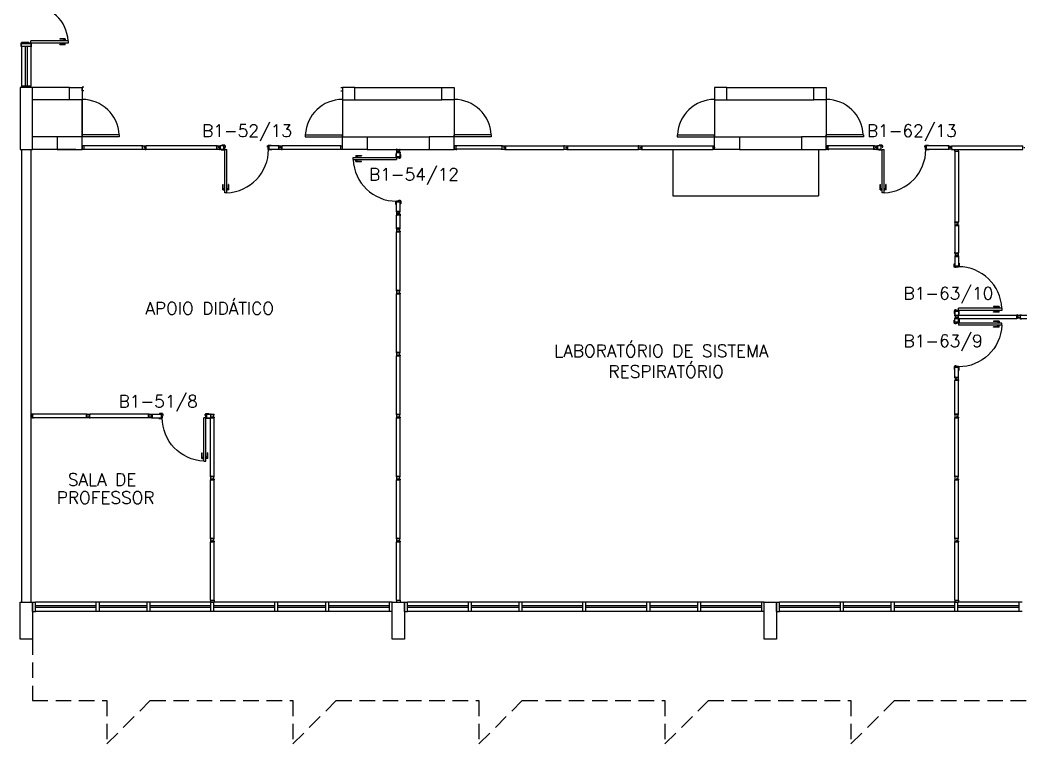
# Model space of a CAD drawing. Header units: millimetres. Extents: x 4436 to 4619, y 1272 to 1428.
# Drawn here: x 4486.14 to 4502.29, y 1333.12 to 1344.79 of the extents above; entities that cross this region are included whole.
import ezdxf

# ---------------------------------------------------------------- set-up
doc = ezdxf.new("R2010")
doc.units = ezdxf.units.MM
doc.linetypes.add('HIDDEN', pattern=[0.375, 0.25, -0.125])
for name, color, linetype in [('ALV', 2, 'Continuous'), ('ALVV', 1, 'Continuous'), ('DIV', 2, 'Continuous'), ('DIV2', 2, 'Continuous'), ('ENDEREÇO', 2, 'Continuous'), ('ESTR', 3, 'Continuous'), ('JANELA', 1, 'Continuous'), ('MACANETA', 2, 'Continuous'), ('MARCO', 2, 'Continuous'), ('PEÇAS', 1, 'Continuous'), ('PORTA', 2, 'Continuous'), ('PROJ', 1, 'HIDDEN'), ('TEXTO', 2, 'Continuous')]:
    doc.layers.add(name, color=color, linetype=linetype)
doc.styles.add('UNB1-100', font='simplex.shx', dxfattribs={"height": 0.2})

# ---------------------------------------------------------------- blocks, each defined once
blk = doc.blocks.new('DOOR60')
at = {"layer": 'MACANETA', "color": 1}
for p, q in [((-0.015, -0.465), (-0.01, -0.465)), ((-0.015, -0.555), (-0.015, -0.465)), ((-0.01, -0.555), (-0.01, -0.465)), ((0.08, -0.465), (0.075, -0.465)), ((0.075, -0.555), (0.075, -0.465)), ((0.08, -0.555), (0.08, -0.465)), ((-0.015, -0.555), (0.012, -0.555)), ((-0.01, -0.535), (0.012, -0.535)), ((0.012, -0.563), (0.012, -0.528)), ((0.012, -0.528), (0.015, -0.528)), ((0.012, -0.563), (0.015, -0.563)), ((0.053, -0.528), (0.05, -0.528)), ((0.053, -0.563), (0.05, -0.563)), ((0.053, -0.563), (0.053, -0.528)), ((0.075, -0.535), (0.053, -0.535)), ((0.08, -0.555), (0.053, -0.555))]:
    blk.add_line(p, q, dxfattribs=at)
at = {"layer": 'PORTA'}
for p, q in [((0.015, -0.6), (0.015, 0)), ((0.015, 0), (0.05, 0)), ((0.05, -0.6), (0.05, 0)), ((0.05, -0.6), (0.015, -0.6))]:
    blk.add_line(p, q, dxfattribs=at)
at = {"layer": 'PORTA', "color": 1}
blk.add_arc((0.02, 0), 0.6, 272.866, 0, dxfattribs=at)
blk = doc.blocks.new('IMTT')
for p, q in [((-0.005, 0), (0.005, 0)), ((0.029, 0.029), (0, 0.029)), ((0, -0.028), (0, 0.029)), ((0.029, -0.028), (0, -0.028))]:
    blk.add_line(p, q)
blk = doc.blocks.new('DIV10')
for p, q in [((-0.0051, 0), (0.0051, 0)), ((0, -0.0051), (0, 0.0051)), ((0.0285, 0.0285), (0.9715, 0.0285)), ((0.0285, -0.0285), (0.0285, 0.0285)), ((0.9715, -0.0285), (0.9715, 0.0285)), ((0.9949, 0), (1.0051, 0)), ((1, -0.0051), (1, 0.0051)), ((0.0285, -0.0285), (0.9715, -0.0285))]:
    blk.add_line(p, q)
blk = doc.blocks.new('MTT')
for p, q in [((-0.029, 0.018), (-0.029, 0.029)), ((-0.019, 0.029), (-0.029, 0.029)), ((-0.024, 0.018), (-0.029, 0.018)), ((-0.024, 0.018), (-0.024, -0.019)), ((-0.019, 0.024), (-0.019, 0.029)), ((-0.019, 0.024), (0.018, 0.024)), ((-0.005, 0), (0.005, 0)), ((0, -0.005), (0, 0.005)), ((0.018, 0.024), (0.018, 0.029)), ((0.018, 0.029), (0.029, 0.029)), ((0.024, 0.018), (0.029, 0.018)), ((0.024, 0.018), (0.024, -0.019)), ((0.029, 0.018), (0.029, 0.029)), ((-0.029, -0.019), (-0.024, -0.019)), ((-0.029, -0.019), (-0.029, -0.029)), ((-0.019, -0.029), (-0.029, -0.029)), ((0.018, -0.024), (-0.019, -0.024)), ((-0.019, -0.024), (-0.019, -0.029)), ((0.018, -0.024), (0.018, -0.029)), ((0.018, -0.029), (0.029, -0.029)), ((0.029, -0.019), (0.024, -0.019)), ((0.029, -0.019), (0.029, -0.029))]:
    blk.add_line(p, q)
blk = doc.blocks.new('DIV12')
for p, q in [((-0.0051, 0), (0.0051, 0)), ((0, -0.0051), (0, 0.0051)), ((0.0285, 0.0285), (1.1715, 0.0285)), ((0.0285, -0.0285), (0.0285, 0.0285)), ((1.1715, -0.0285), (1.1715, 0.0285)), ((1.1949, 0), (1.2051, 0)), ((1.2, -0.0051), (1.2, 0.0051)), ((0.0285, -0.0285), (1.1715, -0.0285))]:
    blk.add_line(p, q)
blk = doc.blocks.new('DIV8')
for p, q in [((0.005, 0), (-0.005, 0)), ((0, 0.005), (0, -0.005)), ((0.024, 0.019), (0.028, 0.019)), ((0.024, 0.017), (0.024, 0.019)), ((0.024, 0.017), (0.028, 0.017)), ((0.028, 0.03), (0.043, 0.03)), ((0.028, 0.03), (0.028, 0.019)), ((0.028, 0.017), (0.028, -0.016)), ((0.769, 0.028), (0.03, 0.028)), ((0.03, 0.028), (0.03, -0.028)), ((0.043, 0.028), (0.043, 0.03)), ((0.757, 0.028), (0.757, 0.03)), ((0.771, 0.03), (0.757, 0.03)), ((0.769, 0.028), (0.769, -0.028)), ((0.771, 0.03), (0.771, 0.019)), ((0.776, 0.019), (0.771, 0.019)), ((0.771, 0.017), (0.771, -0.016)), ((0.776, 0.017), (0.771, 0.017)), ((0.776, 0.017), (0.776, 0.019)), ((0.805, 0), (0.795, 0)), ((0.8, 0.005), (0.8, -0.005)), ((0.024, -0.016), (0.028, -0.016)), ((0.024, -0.019), (0.024, -0.016)), ((0.024, -0.019), (0.028, -0.019)), ((0.028, -0.019), (0.028, -0.03)), ((0.028, -0.03), (0.043, -0.03)), ((0.769, -0.028), (0.03, -0.028)), ((0.043, -0.03), (0.043, -0.028)), ((0.757, -0.03), (0.757, -0.028)), ((0.771, -0.03), (0.757, -0.03)), ((0.776, -0.016), (0.771, -0.016)), ((0.776, -0.019), (0.771, -0.019)), ((0.771, -0.019), (0.771, -0.03)), ((0.776, -0.019), (0.776, -0.016))]:
    blk.add_line(p, q)
blk = doc.blocks.new('DOOR70')
at = {"layer": 'MACANETA', "color": 1}
for p, q in [((-0.015, -0.565), (-0.01, -0.565)), ((-0.015, -0.655), (-0.015, -0.565)), ((-0.01, -0.655), (-0.01, -0.565)), ((-0.01, -0.635), (0.012, -0.635)), ((0.012, -0.663), (0.012, -0.628)), ((0.012, -0.628), (0.015, -0.628)), ((0.053, -0.628), (0.05, -0.628)), ((0.053, -0.663), (0.053, -0.628)), ((0.075, -0.635), (0.053, -0.635)), ((0.08, -0.565), (0.075, -0.565)), ((0.075, -0.655), (0.075, -0.565)), ((0.08, -0.655), (0.08, -0.565)), ((-0.015, -0.655), (0.012, -0.655)), ((0.012, -0.663), (0.015, -0.663)), ((0.053, -0.663), (0.05, -0.663)), ((0.08, -0.655), (0.053, -0.655))]:
    blk.add_line(p, q, dxfattribs=at)
at = {"layer": 'PORTA'}
for p, q in [((0.015, -0.7), (0.015, 0)), ((0.015, 0), (0.05, 0)), ((0.05, -0.7), (0.05, 0)), ((0.05, -0.7), (0.015, -0.7))]:
    blk.add_line(p, q, dxfattribs=at)
at = {"layer": 'PORTA', "color": 1}
blk.add_arc((0.02, 0), 0.7, 272.4563, 0, dxfattribs=at)
blk = doc.blocks.new('DIV6')
for p, q in [((0.0051, 0), (-0.0051, 0)), ((0, 0.0051), (0, -0.0051)), ((0.5715, 0.0285), (0.0285, 0.0285)), ((0.0285, 0.0285), (0.0285, -0.0285)), ((0.5715, 0.0285), (0.5715, -0.0285)), ((0.5949, 0), (0.6051, 0)), ((0.6, 0.0051), (0.6, -0.0051)), ((0.5715, -0.0285), (0.0285, -0.0285))]:
    blk.add_line(p, q)
blk = doc.blocks.new('DIV10B')
for p, q in [((-0.005, 0), (0.005, 0)), ((0, -0.005), (0, 0.005)), ((0.024, 0.018), (0.028, 0.018)), ((0.024, 0.018), (0.024, 0.016)), ((0.024, 0.016), (0.028, 0.016)), ((0.028, 0.03), (0.043, 0.03)), ((0.028, 0.018), (0.028, 0.03)), ((0.028, -0.017), (0.028, 0.016)), ((0.03, 0.028), (0.974, 0.028)), ((0.03, -0.029), (0.03, 0.028)), ((0.043, 0.03), (0.043, 0.028)), ((0.962, 0.03), (0.962, 0.028)), ((0.976, 0.03), (0.962, 0.03)), ((0.974, -0.029), (0.974, 0.028)), ((0.976, 0.018), (0.976, 0.03)), ((0.981, 0.018), (0.976, 0.018)), ((0.981, 0.016), (0.976, 0.016)), ((0.976, -0.017), (0.976, 0.016)), ((0.981, 0.018), (0.981, 0.016)), ((1, 0), (1.01, 0)), ((1.005, -0.005), (1.005, 0.005)), ((0.024, -0.017), (0.028, -0.017)), ((0.024, -0.017), (0.024, -0.019)), ((0.024, -0.019), (0.028, -0.019)), ((0.028, -0.031), (0.028, -0.019)), ((0.028, -0.031), (0.043, -0.031)), ((0.03, -0.029), (0.974, -0.029)), ((0.043, -0.029), (0.043, -0.031)), ((0.962, -0.029), (0.962, -0.031)), ((0.976, -0.031), (0.962, -0.031)), ((0.981, -0.017), (0.976, -0.017)), ((0.981, -0.019), (0.976, -0.019)), ((0.976, -0.031), (0.976, -0.019)), ((0.981, -0.017), (0.981, -0.019))]:
    blk.add_line(p, q)

msp = doc.modelspace()

# ---------------------------------------------------------------- linework, layer by layer
at = {"layer": 'ALV'}
for p, q in [((4486.32001, 1344.40756), (4486.17001, 1344.40756)), ((4486.32001, 1344.40756), (4486.32001, 1344.38756)), ((4486.94477, 1343.70756), (4486.34477, 1343.70756)), ((4491.54441, 1343.70756), (4492.94441, 1343.70756)), ((4497.54441, 1343.70756), (4498.94441, 1343.70756)), ((4486.94477, 1343.50756), (4486.34477, 1343.50756)), ((4487.14477, 1342.90756), (4487.14477, 1343.50756)), ((4491.54441, 1343.50756), (4492.94441, 1343.50756)), ((4497.54441, 1343.50756), (4498.94441, 1343.50756)), ((4486.74477, 1342.90756), (4486.34477, 1342.90757)), ((4491.74441, 1342.90756), (4492.74441, 1342.90756)), ((4497.74441, 1342.90756), (4498.74441, 1342.90756)), ((4486.16941, 1342.70756), (4486.16941, 1335.40756)), ((4486.31941, 1342.70756), (4486.31941, 1335.40756)), ((4487.04477, 1342.70756), (4486.34477, 1342.70757)), ((4491.74441, 1342.70756), (4492.24033, 1342.70756)), ((4497.74441, 1342.70756), (4498.74441, 1342.70756)), ((4486.34441, 1335.25757), (4486.34441, 1335.40757)), ((4486.34441, 1335.40757), (4486.39441, 1335.40757)), ((4486.39441, 1335.25757), (4486.39441, 1335.40757)), ((4487.37441, 1335.25757), (4487.37441, 1335.40757)), ((4487.42441, 1335.40757), (4487.37441, 1335.40757)), ((4487.42441, 1335.25757), (4487.42441, 1335.40757)), ((4488.19441, 1335.25757), (4488.19441, 1335.40757)), ((4488.24441, 1335.40757), (4488.19441, 1335.40757)), ((4488.24441, 1335.25757), (4488.24441, 1335.40757)), ((4489.21941, 1335.25757), (4489.21941, 1335.40757)), ((4489.26941, 1335.40757), (4489.21941, 1335.40757)), ((4489.26941, 1335.25757), (4489.26941, 1335.40757)), ((4490.25441, 1335.25757), (4490.25441, 1335.40757)), ((4490.30441, 1335.40757), (4490.25441, 1335.40757)), ((4490.30441, 1335.25757), (4490.30441, 1335.40757)), ((4491.07441, 1335.25757), (4491.07441, 1335.40757)), ((4491.12441, 1335.40757), (4491.07441, 1335.40757)), ((4491.12441, 1335.25757), (4491.12441, 1335.40757)), ((4492.10441, 1335.25757), (4492.10441, 1335.40757)), ((4492.14441, 1335.40757), (4492.10441, 1335.40757)), ((4492.14441, 1335.25757), (4492.14441, 1335.40757)), ((4492.34441, 1335.25757), (4492.34441, 1335.40757)), ((4492.34441, 1335.40757), (4492.39441, 1335.40757)), ((4492.39441, 1335.25757), (4492.39441, 1335.40757)), ((4493.37441, 1335.25757), (4493.37441, 1335.40757)), ((4493.42441, 1335.40757), (4493.37441, 1335.40757)), ((4493.42441, 1335.25757), (4493.42441, 1335.40757)), ((4494.19441, 1335.25757), (4494.19441, 1335.40757)), ((4494.24441, 1335.40757), (4494.19441, 1335.40757)), ((4494.24441, 1335.25757), (4494.24441, 1335.40757)), ((4495.21941, 1335.25757), (4495.21941, 1335.40757)), ((4495.26941, 1335.40757), (4495.21941, 1335.40757)), ((4495.26941, 1335.25757), (4495.26941, 1335.40757)), ((4496.25441, 1335.25757), (4496.25441, 1335.40757)), ((4496.30441, 1335.40757), (4496.25441, 1335.40757)), ((4496.30441, 1335.25757), (4496.30441, 1335.40757)), ((4497.07441, 1335.25757), (4497.07441, 1335.40757)), ((4497.12441, 1335.40757), (4497.07441, 1335.40757)), ((4497.12441, 1335.25757), (4497.12441, 1335.40757)), ((4498.10441, 1335.25757), (4498.10441, 1335.40757)), ((4498.14441, 1335.40757), (4498.10441, 1335.40757)), ((4498.14441, 1335.25757), (4498.14441, 1335.40757)), ((4498.34441, 1335.25757), (4498.34441, 1335.40757)), ((4498.34441, 1335.40757), (4498.39441, 1335.40757)), ((4498.39441, 1335.25757), (4498.39441, 1335.40757)), ((4499.37441, 1335.25757), (4499.37441, 1335.40757)), ((4499.42441, 1335.40757), (4499.37441, 1335.40757)), ((4499.42441, 1335.25757), (4499.42441, 1335.40757)), ((4500.19441, 1335.25757), (4500.19441, 1335.40757)), ((4500.24441, 1335.40757), (4500.19441, 1335.40757)), ((4500.24441, 1335.25757), (4500.24441, 1335.40757)), ((4501.21941, 1335.25757), (4501.21941, 1335.40757)), ((4501.26941, 1335.40757), (4501.21941, 1335.40757)), ((4501.26941, 1335.25757), (4501.26941, 1335.40757)), ((4502.25441, 1335.25757), (4502.25441, 1335.40757)), ((4502.30441, 1335.40757), (4502.25441, 1335.40757)), ((4486.34441, 1335.25757), (4486.39441, 1335.25757)), ((4487.42441, 1335.25757), (4487.37441, 1335.25757)), ((4488.24441, 1335.25757), (4488.19441, 1335.25757)), ((4489.26941, 1335.25757), (4489.21941, 1335.25757)), ((4490.30441, 1335.25757), (4490.25441, 1335.25757)), ((4491.12441, 1335.25757), (4491.07441, 1335.25757)), ((4492.14441, 1335.25757), (4492.10441, 1335.25757)), ((4492.34441, 1335.25757), (4492.39441, 1335.25757)), ((4493.42441, 1335.25757), (4493.37441, 1335.25757)), ((4494.24441, 1335.25757), (4494.19441, 1335.25757)), ((4495.26941, 1335.25757), (4495.21941, 1335.25757)), ((4496.30441, 1335.25757), (4496.25441, 1335.25757)), ((4497.12441, 1335.25757), (4497.07441, 1335.25757)), ((4498.14441, 1335.25757), (4498.10441, 1335.25757)), ((4498.34441, 1335.25757), (4498.39441, 1335.25757)), ((4499.42441, 1335.25757), (4499.37441, 1335.25757)), ((4500.24441, 1335.25757), (4500.19441, 1335.25757)), ((4501.26941, 1335.25757), (4501.21941, 1335.25757)), ((4502.30441, 1335.25757), (4502.25441, 1335.25757))]:
    msp.add_line(p, q, dxfattribs=at)
at = {"layer": 'DIV2'}
for p, q in [((4489.34951, 1342.73606), (4489.33931, 1342.73606)), ((4489.34441, 1342.74116), (4489.34441, 1342.73096)), ((4489.37291, 1342.76456), (4489.37291, 1342.70756)), ((4489.43191, 1342.76456), (4489.37291, 1342.76456)), ((4489.43191, 1342.70756), (4489.37291, 1342.70756)), ((4489.38691, 1342.70756), (4489.38691, 1342.69756)), ((4489.38691, 1342.69756), (4489.43691, 1342.69756)), ((4489.39691, 1342.77456), (4489.39691, 1342.76456)), ((4489.44691, 1342.77456), (4489.39691, 1342.77456)), ((4489.43191, 1342.76456), (4489.44691, 1342.76456)), ((4489.43191, 1342.70756), (4489.43191, 1342.76456)), ((4489.43191, 1342.70756), (4489.43691, 1342.70756)), ((4489.43691, 1342.70756), (4489.44691, 1342.70756)), ((4489.43691, 1342.69756), (4489.43691, 1342.70756)), ((4489.44691, 1342.76456), (4489.44691, 1342.77456)), ((4489.45691, 1342.76456), (4489.44691, 1342.76456)), ((4489.44691, 1342.74256), (4489.45691, 1342.74256)), ((4489.44691, 1342.70756), (4489.44691, 1342.74256)), ((4489.45691, 1342.74256), (4489.45691, 1342.76456)), ((4490.13691, 1342.76456), (4490.14691, 1342.76456)), ((4490.13691, 1342.74256), (4490.13691, 1342.76456)), ((4490.14691, 1342.74256), (4490.13691, 1342.74256)), ((4490.14691, 1342.77456), (4490.19691, 1342.77456)), ((4490.14691, 1342.76456), (4490.14691, 1342.77456)), ((4490.16191, 1342.76456), (4490.14691, 1342.76456)), ((4490.14691, 1342.70756), (4490.14691, 1342.74256)), ((4490.15691, 1342.70756), (4490.14691, 1342.70756)), ((4490.16191, 1342.70756), (4490.15691, 1342.70756)), ((4490.15691, 1342.69756), (4490.15691, 1342.70756)), ((4490.20691, 1342.69756), (4490.15691, 1342.69756)), ((4490.31591, 1342.76456), (4490.16191, 1342.76456)), ((4490.16191, 1342.70756), (4490.16191, 1342.76456)), ((4490.31591, 1342.70756), (4490.16191, 1342.70756)), ((4490.19691, 1342.77456), (4490.19691, 1342.76456)), ((4490.20691, 1342.70756), (4490.20691, 1342.69756)), ((4490.31591, 1342.76456), (4490.31591, 1342.70756)), ((4490.34951, 1342.73606), (4490.33931, 1342.73606)), ((4490.34441, 1342.74116), (4490.34441, 1342.73096)), ((4492.24951, 1342.67906), (4492.23931, 1342.67906)), ((4492.24033, 1342.70756), (4492.74441, 1342.70756)), ((4492.24441, 1342.67396), (4492.24441, 1342.68416)), ((4493.13931, 1342.73606), (4493.14951, 1342.73606)), ((4493.14441, 1342.74116), (4493.14441, 1342.73096)), ((4499.94951, 1342.73606), (4499.93931, 1342.73606)), ((4499.94441, 1342.74116), (4499.94441, 1342.73096)), ((4499.97291, 1342.76456), (4499.97291, 1342.70756)), ((4500.03191, 1342.76456), (4499.97291, 1342.76456)), ((4500.03191, 1342.70756), (4499.97291, 1342.70756)), ((4499.98691, 1342.70756), (4499.98691, 1342.69756)), ((4499.98691, 1342.69756), (4500.03691, 1342.69756)), ((4500.04691, 1342.77456), (4499.99691, 1342.77456)), ((4499.99691, 1342.77456), (4499.99691, 1342.76456)), ((4500.03191, 1342.70756), (4500.03191, 1342.76456)), ((4500.03191, 1342.76456), (4500.04691, 1342.76456)), ((4500.03191, 1342.70756), (4500.03691, 1342.70756)), ((4500.04691, 1342.76456), (4500.04691, 1342.77456)), ((4500.05691, 1342.76456), (4500.04691, 1342.76456)), ((4500.04691, 1342.74256), (4500.05691, 1342.74256)), ((4500.05691, 1342.74256), (4500.05691, 1342.76456)), ((4500.73691, 1342.74256), (4500.73691, 1342.76456)), ((4500.73691, 1342.76456), (4500.74691, 1342.76456)), ((4500.74691, 1342.74256), (4500.73691, 1342.74256)), ((4500.74691, 1342.76456), (4500.74691, 1342.77456)), ((4500.74691, 1342.77456), (4500.79691, 1342.77456)), ((4500.76191, 1342.76456), (4500.74691, 1342.76456)), ((4500.74691, 1342.70756), (4500.74691, 1342.74256)), ((4500.75691, 1342.70756), (4500.74691, 1342.70756)), ((4500.75691, 1342.69756), (4500.75691, 1342.70756)), ((4500.76191, 1342.70756), (4500.75691, 1342.70756)), ((4500.80691, 1342.69756), (4500.75691, 1342.69756)), ((4501.11591, 1342.76456), (4500.76191, 1342.76456)), ((4500.76191, 1342.70756), (4500.76191, 1342.76456)), ((4501.11591, 1342.70756), (4500.76191, 1342.70756)), ((4500.79691, 1342.77456), (4500.79691, 1342.76456)), ((4500.80691, 1342.70756), (4500.80691, 1342.69756)), ((4501.11591, 1342.76456), (4501.11591, 1342.70756)), ((4501.14951, 1342.73606), (4501.13931, 1342.73606)), ((4501.14441, 1342.74116), (4501.14441, 1342.73096)), ((4492.20591, 1342.63656), (4492.20591, 1342.58656)), ((4492.21591, 1342.63656), (4492.20591, 1342.63656)), ((4492.20591, 1342.58656), (4492.21591, 1342.58656)), ((4492.27291, 1342.65056), (4492.21591, 1342.65056)), ((4492.21591, 1342.59156), (4492.21591, 1342.65056)), ((4492.21591, 1342.59156), (4492.21591, 1342.58656)), ((4492.21591, 1342.59156), (4492.27291, 1342.59156)), ((4492.21591, 1342.58656), (4492.21591, 1342.57656)), ((4492.21591, 1342.57656), (4492.25091, 1342.57656)), ((4492.25091, 1342.57656), (4492.25091, 1342.56656)), ((4492.25091, 1342.56656), (4492.27291, 1342.56656)), ((4492.27291, 1342.59156), (4492.27291, 1342.65056)), ((4492.28291, 1342.62656), (4492.27291, 1342.62656)), ((4492.27291, 1342.59156), (4492.27291, 1342.57656)), ((4492.27291, 1342.57656), (4492.28291, 1342.57656)), ((4492.27291, 1342.56656), (4492.27291, 1342.57656)), ((4492.28291, 1342.57656), (4492.28291, 1342.62656)), ((4492.20591, 1341.86656), (4492.21591, 1341.86656)), ((4492.20591, 1341.81656), (4492.20591, 1341.86656)), ((4492.21591, 1341.87656), (4492.25091, 1341.87656)), ((4492.21591, 1341.86656), (4492.21591, 1341.87656)), ((4492.21591, 1341.86156), (4492.21591, 1341.86656)), ((4492.25091, 1341.88656), (4492.27291, 1341.88656)), ((4492.25091, 1341.87656), (4492.25091, 1341.88656)), ((4492.27291, 1341.88656), (4492.27291, 1341.87656)), ((4492.27291, 1341.86156), (4492.27291, 1341.87656)), ((4492.27291, 1341.87656), (4492.28291, 1341.87656)), ((4492.28291, 1341.87656), (4492.28291, 1341.82656)), ((4492.21591, 1341.81656), (4492.20591, 1341.81656)), ((4492.21591, 1341.70756), (4492.21591, 1341.86156)), ((4492.21591, 1341.86156), (4492.27291, 1341.86156)), ((4492.27291, 1341.70756), (4492.21591, 1341.70756)), ((4492.27291, 1341.70756), (4492.27291, 1341.86156)), ((4492.28291, 1341.82656), (4492.27291, 1341.82656)), ((4492.22591, 1341.65056), (4492.21391, 1341.65056)), ((4492.21391, 1341.65056), (4492.21391, 1341.63618)), ((4492.21391, 1341.63618), (4492.21591, 1341.63618)), ((4492.21591, 1341.43806), (4492.21591, 1341.64856)), ((4492.27291, 1341.64856), (4492.21591, 1341.64856)), ((4492.22591, 1341.65556), (4492.22791, 1341.65556)), ((4492.22591, 1341.65556), (4492.22591, 1341.65056)), ((4492.22791, 1341.65556), (4492.22791, 1341.65056)), ((4492.26091, 1341.65056), (4492.22791, 1341.65056)), ((4492.24951, 1341.67906), (4492.23931, 1341.67906)), ((4492.24951, 1341.67906), (4492.23931, 1341.67906)), ((4492.24441, 1341.67396), (4492.24441, 1341.68416)), ((4492.24441, 1341.67396), (4492.24441, 1341.68416)), ((4492.26091, 1341.65556), (4492.26291, 1341.65556)), ((4492.26091, 1341.65556), (4492.26091, 1341.65056)), ((4492.26291, 1341.65556), (4492.26291, 1341.65056)), ((4492.27491, 1341.65056), (4492.26291, 1341.65056)), ((4492.27291, 1341.43806), (4492.27291, 1341.64856)), ((4492.27291, 1341.63618), (4492.27491, 1341.63618)), ((4492.27491, 1341.65056), (4492.27491, 1341.63618)), ((4492.21391, 1341.45045), (4492.21591, 1341.45045)), ((4492.21391, 1341.43606), (4492.21391, 1341.45045)), ((4492.22591, 1341.43606), (4492.21391, 1341.43606)), ((4492.27291, 1341.43806), (4492.21591, 1341.43806)), ((4492.22591, 1341.43106), (4492.22591, 1341.43606)), ((4492.22591, 1341.43106), (4492.22791, 1341.43106)), ((4492.22791, 1341.43106), (4492.22791, 1341.43606)), ((4492.26091, 1341.43606), (4492.22791, 1341.43606)), ((4492.24951, 1341.40756), (4492.23931, 1341.40756)), ((4492.24441, 1341.41266), (4492.24441, 1341.40246)), ((4492.26091, 1341.43106), (4492.26091, 1341.43606)), ((4492.26091, 1341.43106), (4492.26291, 1341.43106)), ((4492.26291, 1341.43106), (4492.26291, 1341.43606)), ((4492.27491, 1341.43606), (4492.26291, 1341.43606)), ((4492.27291, 1341.45045), (4492.27491, 1341.45045)), ((4492.27491, 1341.43606), (4492.27491, 1341.45045)), ((4501.21891, 1341.47906), (4501.21891, 1341.46468)), ((4501.21891, 1341.47906), (4501.23091, 1341.47906)), ((4501.22091, 1341.46468), (4501.21891, 1341.46468)), ((4501.22091, 1341.47706), (4501.22091, 1341.03806)), ((4501.22091, 1341.47706), (4501.27791, 1341.47706)), ((4501.23091, 1341.48406), (4501.23091, 1341.47906)), ((4501.23291, 1341.48406), (4501.23091, 1341.48406)), ((4501.23291, 1341.48406), (4501.23291, 1341.47906)), ((4501.23291, 1341.47906), (4501.26591, 1341.47906)), ((4501.24431, 1341.50756), (4501.25451, 1341.50756)), ((4501.24941, 1341.50246), (4501.24941, 1341.51266)), ((4501.26591, 1341.48406), (4501.26591, 1341.47906)), ((4501.26791, 1341.48406), (4501.26591, 1341.48406)), ((4501.26791, 1341.48406), (4501.26791, 1341.47906)), ((4501.26791, 1341.47906), (4501.27991, 1341.47906)), ((4501.27791, 1341.47706), (4501.27791, 1341.03806)), ((4501.27991, 1341.46468), (4501.27791, 1341.46468)), ((4501.27991, 1341.47906), (4501.27991, 1341.46468)), ((4501.21891, 1341.03606), (4501.21891, 1341.05045)), ((4501.22091, 1341.05045), (4501.21891, 1341.05045)), ((4501.21891, 1341.03606), (4501.23091, 1341.03606)), ((4501.22091, 1341.03806), (4501.27791, 1341.03806)), ((4501.22091, 1340.97906), (4501.27791, 1340.97906)), ((4501.22091, 1340.97906), (4501.22091, 1340.82506)), ((4501.23091, 1341.03106), (4501.23091, 1341.03606)), ((4501.23291, 1341.03106), (4501.23091, 1341.03106)), ((4501.23291, 1341.03106), (4501.23291, 1341.03606)), ((4501.23291, 1341.03606), (4501.26591, 1341.03606)), ((4501.24431, 1341.00756), (4501.25451, 1341.00756)), ((4501.24431, 1341.00756), (4501.25451, 1341.00756)), ((4501.24941, 1341.01266), (4501.24941, 1341.00246)), ((4501.24941, 1341.01266), (4501.24941, 1341.00246)), ((4501.26591, 1341.03106), (4501.26591, 1341.03606)), ((4501.26791, 1341.03106), (4501.26591, 1341.03106)), ((4501.26791, 1341.03106), (4501.26791, 1341.03606)), ((4501.26791, 1341.03606), (4501.27991, 1341.03606)), ((4501.27991, 1341.05045), (4501.27791, 1341.05045)), ((4501.27791, 1340.97906), (4501.27791, 1340.82506)), ((4501.27991, 1341.03606), (4501.27991, 1341.05045)), ((4501.21091, 1340.86006), (4501.22091, 1340.86006)), ((4501.21091, 1340.81006), (4501.21091, 1340.86006)), ((4501.22091, 1340.81006), (4501.21091, 1340.81006)), ((4501.22091, 1340.82506), (4501.22091, 1340.81006)), ((4501.27791, 1340.82506), (4501.22091, 1340.82506)), ((4501.22091, 1340.80006), (4501.22091, 1340.81006)), ((4501.24291, 1340.80006), (4501.22091, 1340.80006)), ((4501.24291, 1340.81006), (4501.24291, 1340.80006)), ((4501.27791, 1340.81006), (4501.24291, 1340.81006)), ((4501.27791, 1340.87006), (4501.28791, 1340.87006)), ((4501.27791, 1340.82506), (4501.27791, 1340.82006)), ((4501.27791, 1340.82006), (4501.27791, 1340.81006)), ((4501.28791, 1340.82006), (4501.27791, 1340.82006)), ((4501.28791, 1340.87006), (4501.28791, 1340.82006)), ((4501.21091, 1340.11006), (4501.21091, 1340.06006)), ((4501.22091, 1340.11006), (4501.21091, 1340.11006)), ((4501.22091, 1340.12006), (4501.22091, 1340.11006)), ((4501.24291, 1340.12006), (4501.22091, 1340.12006)), ((4501.22091, 1340.09506), (4501.22091, 1340.11006)), ((4501.22091, 1340.09506), (4501.22091, 1340.03606)), ((4501.27791, 1340.09506), (4501.22091, 1340.09506)), ((4501.24291, 1340.11006), (4501.24291, 1340.12006)), ((4501.27791, 1340.11006), (4501.24291, 1340.11006)), ((4501.27791, 1340.10006), (4501.27791, 1340.11006)), ((4501.27791, 1340.09506), (4501.27791, 1340.10006)), ((4501.28791, 1340.10006), (4501.27791, 1340.10006)), ((4501.27791, 1340.09506), (4501.27791, 1340.03606)), ((4501.28791, 1340.05006), (4501.28791, 1340.10006)), ((4501.21091, 1340.06006), (4501.22091, 1340.06006)), ((4501.21091, 1339.95506), (4501.22091, 1339.95506)), ((4501.21091, 1339.90506), (4501.21091, 1339.95506)), ((4501.22091, 1340.03606), (4501.27791, 1340.03606)), ((4501.22091, 1339.92006), (4501.22091, 1339.97906)), ((4501.22091, 1339.97906), (4501.27791, 1339.97906)), ((4501.24431, 1340.00756), (4501.25451, 1340.00756)), ((4501.24431, 1340.00756), (4501.25451, 1340.00756)), ((4501.24941, 1340.01266), (4501.24941, 1340.00246)), ((4501.24941, 1340.00246), (4501.24941, 1340.01266)), ((4501.27791, 1340.05006), (4501.28791, 1340.05006)), ((4501.27791, 1339.92006), (4501.27791, 1339.97906)), ((4501.27791, 1339.96506), (4501.28791, 1339.96506)), ((4501.28791, 1339.96506), (4501.28791, 1339.91506)), ((4501.22091, 1339.90506), (4501.21091, 1339.90506)), ((4501.22091, 1339.92006), (4501.22091, 1339.90506)), ((4501.27791, 1339.92006), (4501.22091, 1339.92006)), ((4501.22091, 1339.89506), (4501.22091, 1339.90506)), ((4501.24291, 1339.89506), (4501.22091, 1339.89506)), ((4501.24291, 1339.90506), (4501.24291, 1339.89506)), ((4501.27791, 1339.90506), (4501.24291, 1339.90506)), ((4501.27791, 1339.92006), (4501.27791, 1339.91506)), ((4501.27791, 1339.91506), (4501.27791, 1339.90506)), ((4501.28791, 1339.91506), (4501.27791, 1339.91506)), ((4501.21091, 1339.20506), (4501.21091, 1339.15506)), ((4501.22091, 1339.20506), (4501.21091, 1339.20506)), ((4501.21091, 1339.15506), (4501.22091, 1339.15506)), ((4501.22091, 1339.21506), (4501.22091, 1339.20506)), ((4501.24291, 1339.21506), (4501.22091, 1339.21506)), ((4501.22091, 1339.19006), (4501.22091, 1339.20506)), ((4501.22091, 1339.03606), (4501.22091, 1339.19006)), ((4501.27791, 1339.19006), (4501.22091, 1339.19006)), ((4501.24291, 1339.20506), (4501.24291, 1339.21506)), ((4501.27791, 1339.20506), (4501.24291, 1339.20506)), ((4501.27791, 1339.19506), (4501.27791, 1339.20506)), ((4501.27791, 1339.19006), (4501.27791, 1339.19506)), ((4501.28791, 1339.19506), (4501.27791, 1339.19506)), ((4501.27791, 1339.03606), (4501.27791, 1339.19006)), ((4501.27791, 1339.14506), (4501.28791, 1339.14506)), ((4501.28791, 1339.14506), (4501.28791, 1339.19506)), ((4501.22091, 1339.03606), (4501.27791, 1339.03606)), ((4501.24431, 1339.00756), (4501.25451, 1339.00756)), ((4501.24941, 1339.00246), (4501.24941, 1339.01266)), ((4486.32451, 1338.40756), (4486.31431, 1338.40756)), ((4486.31941, 1338.40246), (4486.31941, 1338.41266)), ((4486.34291, 1338.42606), (4486.34791, 1338.42606)), ((4486.34291, 1338.42606), (4486.34291, 1338.42406)), ((4486.34291, 1338.42406), (4486.34791, 1338.42406)), ((4486.34291, 1338.39106), (4486.34791, 1338.39106)), ((4486.34291, 1338.39106), (4486.34291, 1338.38906)), ((4486.34291, 1338.38906), (4486.34791, 1338.38906)), ((4486.34791, 1338.43806), (4486.3623, 1338.43806)), ((4486.34791, 1338.42606), (4486.34791, 1338.43806)), ((4486.34791, 1338.39106), (4486.34791, 1338.42406)), ((4486.34791, 1338.37706), (4486.34791, 1338.38906)), ((4486.34791, 1338.37706), (4486.3623, 1338.37706)), ((4486.34991, 1338.37906), (4486.34991, 1338.43606)), ((4487.21391, 1338.43606), (4486.34991, 1338.43606)), ((4487.21391, 1338.37906), (4486.34991, 1338.37906)), ((4486.3623, 1338.43806), (4486.3623, 1338.43606)), ((4486.3623, 1338.37906), (4486.3623, 1338.37706)), ((4487.20153, 1338.43806), (4487.20153, 1338.43606)), ((4487.21591, 1338.43806), (4487.20153, 1338.43806)), ((4487.20153, 1338.37906), (4487.20153, 1338.37706)), ((4487.21591, 1338.37706), (4487.20153, 1338.37706)), ((4487.21391, 1338.37906), (4487.21391, 1338.43606)), ((4487.21591, 1338.42606), (4487.21591, 1338.43806)), ((4487.22091, 1338.42606), (4487.21591, 1338.42606)), ((4487.22091, 1338.42406), (4487.21591, 1338.42406)), ((4487.21591, 1338.39106), (4487.21591, 1338.42406)), ((4487.22091, 1338.39106), (4487.21591, 1338.39106)), ((4487.22091, 1338.38906), (4487.21591, 1338.38906)), ((4487.21591, 1338.37706), (4487.21591, 1338.38906)), ((4487.22091, 1338.42606), (4487.22091, 1338.42406)), ((4487.22091, 1338.39106), (4487.22091, 1338.38906)), ((4487.24951, 1338.40756), (4487.23931, 1338.40756)), ((4487.24441, 1338.40246), (4487.24441, 1338.41266)), ((4488.23931, 1338.40756), (4488.24951, 1338.40756)), ((4488.24441, 1338.41266), (4488.24441, 1338.40246)), ((4488.27291, 1338.43606), (4488.27291, 1338.37906)), ((4488.27291, 1338.43606), (4488.42691, 1338.43606)), ((4488.27291, 1338.37906), (4488.42691, 1338.37906)), ((4488.38191, 1338.37906), (4488.38191, 1338.36906)), ((4488.38191, 1338.36906), (4488.43191, 1338.36906)), ((4488.39191, 1338.44606), (4488.39191, 1338.43606)), ((4488.44191, 1338.44606), (4488.39191, 1338.44606)), ((4488.42691, 1338.43606), (4488.44191, 1338.43606)), ((4488.42691, 1338.37906), (4488.42691, 1338.43606)), ((4488.42691, 1338.37906), (4488.43191, 1338.37906)), ((4488.43191, 1338.37906), (4488.44191, 1338.37906)), ((4488.43191, 1338.36906), (4488.43191, 1338.37906)), ((4488.44191, 1338.43606), (4488.44191, 1338.44606)), ((4488.45191, 1338.43606), (4488.44191, 1338.43606)), ((4488.44191, 1338.41406), (4488.45191, 1338.41406)), ((4488.44191, 1338.37906), (4488.44191, 1338.41406)), ((4488.45191, 1338.41406), (4488.45191, 1338.43606)), ((4489.13191, 1338.43606), (4489.14191, 1338.43606)), ((4489.13191, 1338.41406), (4489.13191, 1338.43606)), ((4489.14191, 1338.41406), (4489.13191, 1338.41406)), ((4489.14191, 1338.44606), (4489.19191, 1338.44606)), ((4489.14191, 1338.43606), (4489.14191, 1338.44606)), ((4489.15691, 1338.43606), (4489.14191, 1338.43606)), ((4489.14191, 1338.37906), (4489.14191, 1338.41406)), ((4489.15191, 1338.37906), (4489.14191, 1338.37906)), ((4489.15691, 1338.37906), (4489.15191, 1338.37906)), ((4489.15191, 1338.36906), (4489.15191, 1338.37906)), ((4489.20191, 1338.36906), (4489.15191, 1338.36906)), ((4489.15691, 1338.43606), (4489.21591, 1338.43606)), ((4489.15691, 1338.37906), (4489.15691, 1338.43606)), ((4489.15691, 1338.37906), (4489.21591, 1338.37906)), ((4489.19191, 1338.44606), (4489.19191, 1338.43606)), ((4489.20191, 1338.37906), (4489.20191, 1338.36906)), ((4489.21591, 1338.43606), (4489.21591, 1338.37906)), ((4489.23931, 1338.40756), (4489.24951, 1338.40756)), ((4489.24441, 1338.41266), (4489.24441, 1338.40246))]:
    msp.add_line(p, q, dxfattribs=at)
at = {"layer": 'ESTR'}
for points in [[(4486.14441, 1343.70756), (4486.14441, 1342.70757), (4486.34441, 1342.70757), (4486.34441, 1343.70756)], [(4486.94441, 1343.50756), (4486.94441, 1343.70756), (4487.14441, 1343.70756), (4487.14441, 1343.50756)], [(4491.54441, 1343.50756), (4491.54441, 1343.70756), (4491.34441, 1343.70756), (4491.34441, 1343.50756)], [(4492.94441, 1343.50756), (4492.94441, 1343.70756), (4493.14441, 1343.70756), (4493.14441, 1343.50756)], [(4497.54441, 1343.50756), (4497.54441, 1343.70756), (4497.34441, 1343.70756), (4497.34441, 1343.50756)], [(4498.94441, 1343.50756), (4498.94441, 1343.70756), (4499.14441, 1343.70756), (4499.14441, 1343.50756)], [(4487.14441, 1342.70756), (4487.14441, 1342.90756), (4486.74441, 1342.90756), (4486.74441, 1342.70756)], [(4491.34441, 1342.70756), (4491.34441, 1342.90756), (4491.74441, 1342.90756), (4491.74441, 1342.70756)], [(4493.14441, 1342.70756), (4493.14441, 1342.90756), (4492.74441, 1342.90756), (4492.74441, 1342.70756)], [(4497.34441, 1342.70756), (4497.34441, 1342.90756), (4497.74441, 1342.90756), (4497.74441, 1342.70756)], [(4499.14441, 1342.70756), (4499.14441, 1342.90756), (4498.74441, 1342.90756), (4498.74441, 1342.70756)], [(4486.34441, 1335.40757), (4486.34441, 1334.80757), (4486.14441, 1334.80757), (4486.14441, 1335.40757)], [(4492.34441, 1335.40757), (4492.34441, 1334.80757), (4492.14441, 1334.80757), (4492.14441, 1335.40757)], [(4498.34441, 1335.40757), (4498.34441, 1334.80757), (4498.14441, 1334.80757), (4498.14441, 1335.40757)]]:
    msp.add_lwpolyline(points, close=True, dxfattribs=at)
at = {"layer": 'JANELA', "color": 3}
for p, q in [((4486.17001, 1344.36756), (4486.17001, 1344.38756)), ((4486.32001, 1344.36756), (4486.17001, 1344.36756)), ((4486.32001, 1344.38756), (4486.32001, 1344.36756)), ((4486.32001, 1343.72756), (4486.17001, 1343.72756)), ((4486.17001, 1343.72756), (4486.17001, 1343.70756)), ((4486.32001, 1343.70756), (4486.32001, 1343.72756))]:
    msp.add_line(p, q, dxfattribs=at)
at = {"layer": 'JANELA', "color": 1}
for p, q in [((4486.17001, 1344.36756), (4486.17001, 1343.72756)), ((4486.23001, 1344.36756), (4486.23001, 1343.72756)), ((4486.26001, 1344.36756), (4486.26001, 1343.72756)), ((4486.32001, 1344.36756), (4486.32001, 1343.72756)), ((4487.37441, 1335.40757), (4486.39441, 1335.40757)), ((4488.19441, 1335.40757), (4487.42441, 1335.40757)), ((4489.21941, 1335.40757), (4488.24441, 1335.40757)), ((4490.25441, 1335.40757), (4489.26941, 1335.40757)), ((4491.07441, 1335.40757), (4490.30441, 1335.40757)), ((4492.10441, 1335.40757), (4491.12441, 1335.40757)), ((4493.37441, 1335.40757), (4492.39441, 1335.40757)), ((4494.19441, 1335.40757), (4493.42441, 1335.40757)), ((4495.21941, 1335.40757), (4494.24441, 1335.40757)), ((4496.25441, 1335.40757), (4495.26941, 1335.40757)), ((4497.07441, 1335.40757), (4496.30441, 1335.40757)), ((4498.10441, 1335.40757), (4497.12441, 1335.40757)), ((4499.37441, 1335.40757), (4498.39441, 1335.40757)), ((4500.19441, 1335.40757), (4499.42441, 1335.40757)), ((4501.21941, 1335.40757), (4500.24441, 1335.40757)), ((4502.25441, 1335.40757), (4501.26941, 1335.40757)), ((4487.37441, 1335.34757), (4486.39441, 1335.34757)), ((4487.37441, 1335.31757), (4486.39441, 1335.31757)), ((4487.37441, 1335.25757), (4486.39441, 1335.25757)), ((4488.19441, 1335.34757), (4487.42441, 1335.34757)), ((4488.19441, 1335.31757), (4487.42441, 1335.31757)), ((4488.19441, 1335.25757), (4487.42441, 1335.25757)), ((4489.21941, 1335.34757), (4488.24441, 1335.34757)), ((4489.21941, 1335.31757), (4488.24441, 1335.31757)), ((4489.21941, 1335.25757), (4488.24441, 1335.25757)), ((4490.25441, 1335.34757), (4489.26941, 1335.34757)), ((4490.25441, 1335.31757), (4489.26941, 1335.31757)), ((4490.25441, 1335.25757), (4489.26941, 1335.25757)), ((4491.07441, 1335.34757), (4490.30441, 1335.34757)), ((4491.07441, 1335.31757), (4490.30441, 1335.31757)), ((4491.07441, 1335.25757), (4490.30441, 1335.25757)), ((4492.10441, 1335.34757), (4491.12441, 1335.34757)), ((4492.10441, 1335.31757), (4491.12441, 1335.31757)), ((4492.10441, 1335.25757), (4491.12441, 1335.25757)), ((4493.37441, 1335.34757), (4492.39441, 1335.34757)), ((4493.37441, 1335.31757), (4492.39441, 1335.31757)), ((4493.37441, 1335.25757), (4492.39441, 1335.25757)), ((4494.19441, 1335.34757), (4493.42441, 1335.34757)), ((4494.19441, 1335.31757), (4493.42441, 1335.31757)), ((4494.19441, 1335.25757), (4493.42441, 1335.25757)), ((4495.21941, 1335.34757), (4494.24441, 1335.34757)), ((4495.21941, 1335.31757), (4494.24441, 1335.31757)), ((4495.21941, 1335.25757), (4494.24441, 1335.25757)), ((4496.25441, 1335.34757), (4495.26941, 1335.34757)), ((4496.25441, 1335.31757), (4495.26941, 1335.31757)), ((4496.25441, 1335.25757), (4495.26941, 1335.25757)), ((4497.07441, 1335.34757), (4496.30441, 1335.34757)), ((4497.07441, 1335.31757), (4496.30441, 1335.31757)), ((4497.07441, 1335.25757), (4496.30441, 1335.25757)), ((4498.10441, 1335.34757), (4497.12441, 1335.34757)), ((4498.10441, 1335.31757), (4497.12441, 1335.31757)), ((4498.10441, 1335.25757), (4497.12441, 1335.25757)), ((4499.37441, 1335.34757), (4498.39441, 1335.34757)), ((4499.37441, 1335.31757), (4498.39441, 1335.31757)), ((4499.37441, 1335.25757), (4498.39441, 1335.25757)), ((4500.19441, 1335.34757), (4499.42441, 1335.34757)), ((4500.19441, 1335.31757), (4499.42441, 1335.31757)), ((4500.19441, 1335.25757), (4499.42441, 1335.25757)), ((4501.21941, 1335.34757), (4500.24441, 1335.34757)), ((4501.21941, 1335.31757), (4500.24441, 1335.31757)), ((4501.21941, 1335.25757), (4500.24441, 1335.25757)), ((4502.25441, 1335.34757), (4501.26941, 1335.34757)), ((4502.25441, 1335.31757), (4501.26941, 1335.31757)), ((4502.25441, 1335.25757), (4501.26941, 1335.25757))]:
    msp.add_line(p, q, dxfattribs=at)
at = {"layer": 'MARCO'}
for p, q in [((4486.17001, 1344.42256), (4486.16001, 1344.42256)), ((4486.16001, 1344.42256), (4486.16001, 1344.37256)), ((4486.16001, 1344.37256), (4486.17001, 1344.37256)), ((4486.28501, 1344.43256), (4486.17001, 1344.43256)), ((4486.17001, 1344.43256), (4486.17001, 1344.42256)), ((4486.17001, 1344.40756), (4486.17001, 1344.42256)), ((4486.28501, 1344.42256), (4486.28501, 1344.43256)), ((4486.32001, 1344.42256), (4486.28501, 1344.42256)), ((4486.32001, 1344.41256), (4486.32001, 1344.42256)), ((4486.33001, 1344.41256), (4486.32001, 1344.41256)), ((4486.32001, 1344.40756), (4486.32001, 1344.41256)), ((4486.32001, 1344.36256), (4486.33001, 1344.36256)), ((4486.33001, 1344.36256), (4486.33001, 1344.41256))]:
    msp.add_line(p, q, dxfattribs=at)
at = {"layer": 'PEÇAS'}
for p, q in [((4496.67091, 1342.70756), (4496.67091, 1341.95756)), ((4499.02091, 1342.70756), (4499.02091, 1341.95756)), ((4496.67091, 1341.95756), (4499.02091, 1341.95756))]:
    msp.add_line(p, q, dxfattribs=at)
at = {"layer": 'PORTA'}
for p, q in [((4486.17001, 1344.38756), (4486.17001, 1344.40756)), ((4487.14441, 1342.90756), (4487.14441, 1342.94257)), ((4487.74442, 1342.94257), (4487.14441, 1342.94257)), ((4487.74442, 1342.94257), (4487.14441, 1342.94257)), ((4487.14441, 1342.90756), (4487.14441, 1342.94257)), ((4487.74442, 1342.90756), (4487.14441, 1342.90756)), ((4487.74442, 1342.90756), (4487.14441, 1342.90756)), ((4487.74442, 1342.94257), (4487.74442, 1342.90756)), ((4487.74442, 1342.94257), (4487.74442, 1342.90756)), ((4490.74441, 1342.94257), (4491.34441, 1342.94257)), ((4490.74441, 1342.94257), (4490.74441, 1342.90756)), ((4490.74441, 1342.94257), (4490.74441, 1342.90756)), ((4490.74441, 1342.94257), (4491.34441, 1342.94257)), ((4490.74441, 1342.90756), (4491.34441, 1342.90756)), ((4490.74441, 1342.90756), (4491.34441, 1342.90756)), ((4491.34441, 1342.90756), (4491.34441, 1342.94257)), ((4491.34441, 1342.90756), (4491.34441, 1342.94257)), ((4493.74442, 1342.94257), (4493.14441, 1342.94257)), ((4493.14441, 1342.90756), (4493.14441, 1342.94257)), ((4493.14441, 1342.90756), (4493.14441, 1342.94257)), ((4493.74442, 1342.94257), (4493.14441, 1342.94257)), ((4493.74442, 1342.90756), (4493.14441, 1342.90756)), ((4493.74442, 1342.90756), (4493.14441, 1342.90756)), ((4493.74442, 1342.94257), (4493.74442, 1342.90756)), ((4493.74442, 1342.94257), (4493.74442, 1342.90756)), ((4496.74441, 1342.94257), (4497.34441, 1342.94257)), ((4496.74441, 1342.94257), (4496.74441, 1342.90756)), ((4496.74441, 1342.94257), (4496.74441, 1342.90756)), ((4496.74441, 1342.94257), (4497.34441, 1342.94257)), ((4496.74441, 1342.90756), (4497.34441, 1342.90756)), ((4496.74441, 1342.90756), (4497.34441, 1342.90756)), ((4497.34441, 1342.90756), (4497.34441, 1342.94257)), ((4497.34441, 1342.90756), (4497.34441, 1342.94257)), ((4499.14441, 1342.90756), (4499.14441, 1342.94257)), ((4499.74442, 1342.94257), (4499.14441, 1342.94257)), ((4499.14441, 1342.90756), (4499.14441, 1342.94257)), ((4499.74442, 1342.94257), (4499.14441, 1342.94257)), ((4499.74442, 1342.90756), (4499.14441, 1342.90756)), ((4499.74442, 1342.90756), (4499.14441, 1342.90756)), ((4499.74442, 1342.94257), (4499.74442, 1342.90756)), ((4499.74442, 1342.94257), (4499.74442, 1342.90756))]:
    msp.add_line(p, q, dxfattribs=at)
at = {"layer": 'PORTA', "color": 2}
for p, q in [((4487.14441, 1343.50756), (4487.14441, 1342.90756)), ((4487.14441, 1343.50756), (4487.14441, 1342.90756)), ((4491.34441, 1343.50756), (4491.34441, 1342.90756)), ((4491.34441, 1343.50756), (4491.34441, 1342.90756)), ((4493.14441, 1343.50756), (4493.14441, 1342.90756)), ((4493.14441, 1343.50756), (4493.14441, 1342.90756)), ((4497.34441, 1343.50756), (4497.34441, 1342.90756)), ((4497.34441, 1343.50756), (4497.34441, 1342.90756)), ((4499.14441, 1343.50756), (4499.14441, 1342.90756)), ((4499.14441, 1343.50756), (4499.14441, 1342.90756))]:
    msp.add_line(p, q, dxfattribs=at)
at = {"layer": 'PORTA', "color": 1}
for centre, start, end in [((4487.14441, 1342.91256), 2.865991, 90), ((4487.14441, 1342.91256), 2.865991, 90), ((4491.34441, 1342.91256), 90, 177.134009), ((4491.34441, 1342.91256), 90, 177.134009), ((4493.14441, 1342.91256), 2.865991, 90), ((4493.14441, 1342.91256), 2.865991, 90), ((4497.34441, 1342.91256), 90, 177.134009), ((4497.34441, 1342.91256), 90, 177.134009), ((4499.14441, 1342.91256), 2.865991, 90), ((4499.14441, 1342.91256), 2.865991, 90)]:
    msp.add_arc(centre, 0.60001, start, end, dxfattribs=at)
at = {"layer": 'PROJ'}
for p, q in [((4486.34441, 1334.80757), (4486.34441, 1333.81845)), ((4486.34441, 1333.81845), (4487.54441, 1333.81845)), ((4487.54441, 1333.81845), (4487.54441, 1333.11845)), ((4487.54441, 1333.11845), (4488.24441, 1333.81845)), ((4488.24441, 1333.81845), (4490.54441, 1333.81845)), ((4490.54441, 1333.81845), (4490.54441, 1333.11845)), ((4490.54441, 1333.11845), (4491.24441, 1333.81845)), ((4490.54441, 1333.81845), (4490.54441, 1333.11845)), ((4490.54441, 1333.11845), (4491.24441, 1333.81845)), ((4491.24441, 1333.81845), (4493.54441, 1333.81845)), ((4493.54441, 1333.81845), (4493.54441, 1333.11845)), ((4493.54441, 1333.11845), (4494.24441, 1333.81845)), ((4494.24441, 1333.81845), (4496.54441, 1333.81845)), ((4496.54441, 1333.81845), (4496.54441, 1333.11845)), ((4496.54441, 1333.11845), (4497.24441, 1333.81845)), ((4497.24441, 1333.81845), (4499.54441, 1333.81845)), ((4499.54441, 1333.81845), (4499.54441, 1333.11845)), ((4499.54441, 1333.11845), (4500.24441, 1333.81845)), ((4500.24441, 1333.81845), (4502.54441, 1333.81845))]:
    msp.add_line(p, q, dxfattribs=at)

# ---------------------------------------------------------------- block references
at = {"layer": 'ALVV'}
for p in [(4489.43191, 1342.70756), (4500.03191, 1342.70756)]:
    msp.add_blockref('DOOR70', p, dxfattribs=at)
for p, rotation in [((4492.21591, 1342.59156), 270.0000000051451), ((4501.27791, 1340.09506), 90.00000000514507)]:
    msp.add_blockref('DOOR70', p, dxfattribs=dict(at, rotation=rotation))
at = {"layer": 'ALVV', "xscale": -1, "rotation": 89.99999999485492}
msp.add_blockref('DOOR70', (4501.27791, 1339.92006), dxfattribs=at)
at = {"layer": 'ALVV', "extrusion": (0, 0, -1), "zscale": -1}
msp.add_blockref('DOOR70', (-4489.15691, 1338.37906), dxfattribs=at)
at = {"layer": 'DIV'}
msp.add_blockref('IMTT', (4487.14441, 1343.67906), dxfattribs=at)
at = {"layer": 'DIV', "rotation": 180}
msp.add_blockref('IMTT', (4491.34441, 1343.67906), dxfattribs=at)
at = {"layer": 'DIV', "xscale": -1, "rotation": 180}
msp.add_blockref('MTT', (4492.24441, 1340.40756), dxfattribs=at)
at = {"layer": 'DIV2'}
for name, p, rotation in [('DIV10', (4488.14441, 1342.73606), 180), ('DIV12', (4489.34441, 1342.73606), 180), ('MTT', (4492.24441, 1342.67906), 180), ('MTT', (4501.14441, 1342.73606), 180), ('DIV12', (4501.24941, 1342.70756), 270), ('IMTT', (4501.24941, 1342.70756), 270), ('MTT', (4492.24441, 1341.67906), 180), ('DIV6', (4501.24941, 1339.00756), 270)]:
    msp.add_blockref(name, p, dxfattribs=dict(at, rotation=rotation))
at = {"layer": 'DIV2', "xscale": -1}
for name, p, rotation in [('IMTT', (4487.14441, 1342.73606), 180), ('MTT', (4488.14441, 1342.73606), 180), ('MTT', (4489.34441, 1342.73606), 180), ('MTT', (4490.34441, 1342.73606), 180), ('IMTT', (4493.14441, 1342.73606), 180), ('MTT', (4493.94441, 1342.73606), 180), ('MTT', (4493.94441, 1342.73606), 180), ('DIV10', (4493.94441, 1342.73606), 180), ('MTT', (4494.94441, 1342.73606), 180), ('MTT', (4494.94441, 1342.73606), 180), ('DIV12', (4494.94441, 1342.73606), 180), ('MTT', (4496.14441, 1342.73606), 180), ('MTT', (4496.14441, 1342.73606), 180), ('DIV12', (4496.14441, 1342.73606), 180), ('DIV8', (4499.14441, 1342.73606), 180), ('IMTT', (4499.14441, 1342.73606), 180), ('MTT', (4499.94441, 1342.73606), 180), ('MTT', (4492.24441, 1341.40756), 180), ('DIV10', (4492.24441, 1340.40756), 270), ('MTT', (4501.24941, 1341.50756), 180), ('DIV10', (4492.24441, 1339.40756), 270), ('MTT', (4492.24441, 1339.40756), 180), ('DIV10', (4492.24441, 1338.40756), 270), ('IMTT', (4486.31941, 1338.40756), 180), ('MTT', (4487.24441, 1338.40756), 180), ('MTT', (4488.24441, 1338.40756), 180), ('MTT', (4489.24441, 1338.40756), 180), ('DIV10', (4489.24441, 1337.40756), 270), ('MTT', (4492.24441, 1338.40756), 180), ('DIV10', (4492.24441, 1337.40756), 270), ('MTT', (4501.24941, 1338.40757), 180), ('DIV10', (4501.24941, 1337.40757), 270), ('MTT', (4489.24441, 1337.40756), 180), ('DIV10', (4489.24441, 1336.40756), 270), ('MTT', (4492.24441, 1337.40756), 180), ('DIV10', (4492.24441, 1336.40756), 270), ('MTT', (4501.24941, 1337.40757), 180), ('DIV10', (4501.24941, 1336.40757), 270), ('MTT', (4489.24441, 1336.40756), 180), ('DIV10', (4489.24441, 1335.40756), 270), ('MTT', (4492.24441, 1336.40756), 180), ('DIV10', (4492.24441, 1335.40756), 270), ('MTT', (4501.24941, 1336.40757), 180), ('DIV10', (4501.24941, 1335.40757), 270), ('IMTT', (4489.24441, 1335.40756), 270), ('IMTT', (4492.24441, 1335.40756), 270), ('IMTT', (4501.24941, 1335.40757), 270)]:
    msp.add_blockref(name, p, dxfattribs=dict(at, rotation=rotation))
for name, p in [('DIV10', (4491.34441, 1342.73606)), ('IMTT', (4491.34441, 1342.73606)), ('IMTT', (4497.34441, 1342.73606)), ('DIV10', (4488.24441, 1338.40756))]:
    msp.add_blockref(name, p, dxfattribs=at)
at = {"layer": 'DIV2'}
for name, p in [('DIV8', (4493.14441, 1342.73606)), ('DIV12', (4501.14441, 1342.73606)), ('MTT', (4501.24941, 1341.00756)), ('MTT', (4501.24941, 1340.00756)), ('DIV10', (4501.24941, 1340.00756)), ('MTT', (4502.24941, 1340.00756)), ('DIV10B', (4502.24941, 1340.00756)), ('MTT', (4501.24941, 1339.00756))]:
    msp.add_blockref(name, p, dxfattribs=at)
at = {"layer": 'PORTA', "rotation": 90.00000000257235}
msp.add_blockref('DOOR60', (4486.32001, 1344.40756), dxfattribs=at)

# ---------------------------------------------------------------- texts
at = {"layer": 'ENDEREÇO', "style": 'UNB1-100'}
for s, p in [('B1-52/13', (4489.08103, 1342.90814)), ('B1-62/13', (4499.80111, 1342.90814)), ('B1-54/12', (4491.77346, 1342.20454)), ('B1-63/10', (4500.39155, 1340.28595)), ('B1-63/9', (4500.39155, 1339.51908)), ('B1-51/8', (4487.73384, 1338.54468))]:
    msp.add_text(s, height=0.2, dxfattribs=at).set_placement(p)
at = {"layer": 'TEXTO', "style": 'UNB1-100'}
for s, p in [('APOIO DIDÁTICO', (4488.16557, 1340.04306)), ('LABORATÓRIO DE SISTEMA', (4494.75847, 1339.35779)), (' RESPIRATÓRIO', (4495.49647, 1339.02471)), ('SALA DE', (4486.91455, 1337.28242)), ('PROFESSOR', (4486.73616, 1336.9908))]:
    msp.add_text(s, height=0.2, dxfattribs=at).set_placement(p)

doc.saveas('drawing.dxf')
